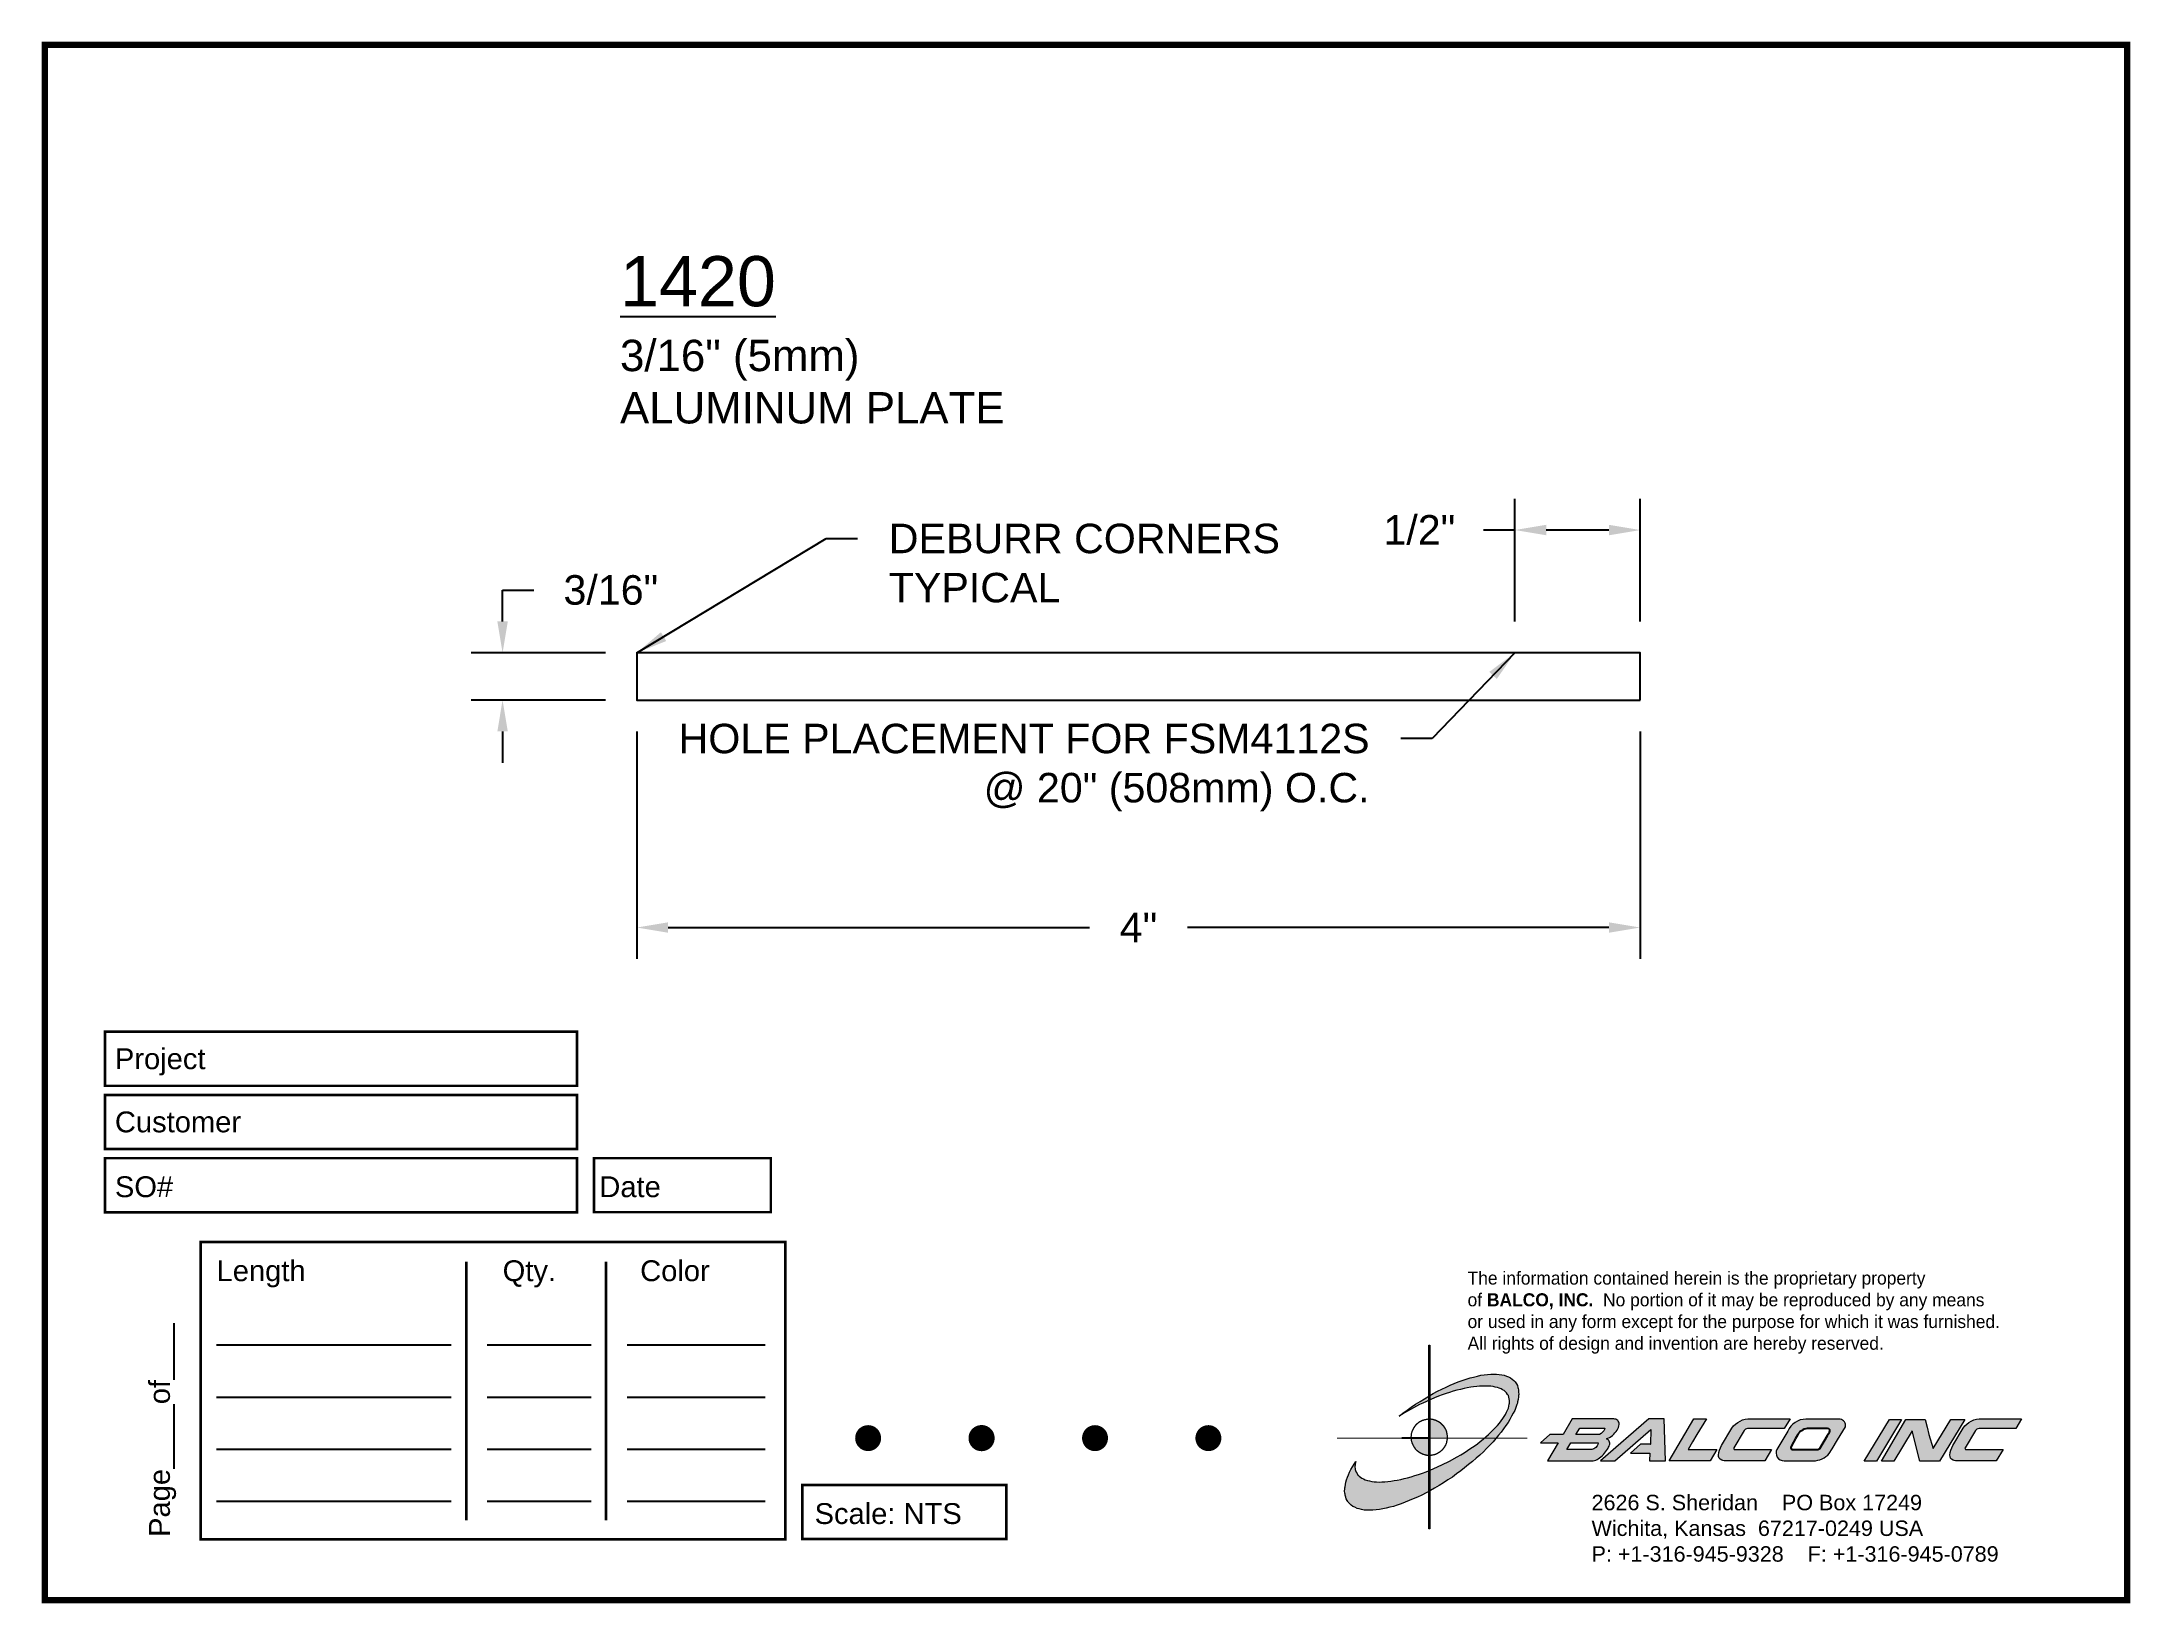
# Paper-space layout 'Breakout' of a CAD drawing. Header units: inches. Extents: x 0 to 10, y 0 to 7.5.
# The model-space entities are those that its viewports show. They can reach past a viewport. Long polylines and large blocks are cut down to what shows.
import ezdxf

# ---------------------------------------------------------------- set-up
doc = ezdxf.new("R2010")
doc.units = ezdxf.units.IN
doc.header["$MEASUREMENT"] = 0
for name, color, linetype in [('Border', 7, 'Continuous'), ('Dimensions', 3, 'Continuous'), ('Metals', 7, 'Continuous'), ('Text', 2, 'Continuous')]:
    doc.layers.add(name, color=color, linetype=linetype)
doc.styles.add('Arial', font='arial.ttf')
doc.styles.add('Copyright', font='ERASDEMI.TTF')
doc.dimstyles.new('Arial', dxfattribs={"dimtxt": 0.1175, "dimasz": 0.125, "dimexe": 0.125, "dimexo": 0.125, "dimgap": 0.125, "dimtad": 0, "dimtih": 1, "dimtoh": 1, "dimdec": 4, "dimzin": 0, "dimdsep": 46, "dimlunit": 4, "dimtxsty": 'Arial', "dimcen": 0.125, "dimadec": 0, "dimazin": 0, "dimtfac": 1, "dimtdec": 4, "dimtofl": 0, "dimtmove": 0, "dimatfit": 3, "dimfxl": 0, "dimfrac": 2, "dimtolj": 1, "dimtzin": 0, "dimarcsym": 0})

# ---------------------------------------------------------------- blocks, each defined once
blk = doc.blocks.new('ACADlogo')
h = blk.add_hatch(color=256)
h.paths.add_polyline_path([(-3.346, 1.223), (-3.351, 1.223), (-3.351, 0.979), (-3.346, 0.982)])
h.paths.add_polyline_path([(-3.346, 0.961), (-3.351, 0.959), (-3.351, 0.868), (-3.346, 0.868)])
h.paths.add_polyline_path([(-3.346, 0.777), (-3.351, 0.777), (-3.351, 0.699), (-3.351, 0.695), (-3.35, 0.695), (-3.346, 0.695)])
h.paths.add_polyline_path([(-3.346, 0.864), (-3.346, 0.868), (-3.35, 0.868), (-3.351, 0.868), (-3.351, 0.777), (-3.346, 0.777), (-3.346, 0.778), (-3.348, 0.778)])
h.paths.add_polyline_path([(-3.346, 0.524), (-3.351, 0.521), (-3.351, 0.342), (-3.346, 0.342)])
h.paths.add_polyline_path([(-3.346, 0.695), (-3.351, 0.695), (-3.351, 0.621), (-3.346, 0.623)])
h.paths.add_polyline_path([(-3.346, 0.623), (-3.351, 0.621), (-3.351, 0.521), (-3.346, 0.524)])
h.paths.add_polyline_path([(-3.346, 0.982), (-3.351, 0.979), (-3.351, 0.959), (-3.346, 0.961)])
h = blk.add_hatch(color=175)
h.paths.add_polyline_path([(-3.518, 0.573), (-3.534, 0.571), (-3.548, 0.569), (-3.562, 0.567), (-3.576, 0.567), (-3.589, 0.566), (-3.602, 0.567), (-3.614, 0.568), (-3.625, 0.569), (-3.636, 0.572), (-3.646, 0.574), (-3.656, 0.577), (-3.664, 0.581), (-3.673, 0.585), (-3.679, 0.589), (-3.685, 0.595), (-3.688, 0.598), (-3.691, 0.6), (-3.695, 0.607), (-3.699, 0.614), (-3.703, 0.621), (-3.704, 0.626), (-3.705, 0.631), (-3.706, 0.637), (-3.706, 0.642), (-3.705, 0.648), (-3.705, 0.653), (-3.703, 0.659), (-3.702, 0.665), (-3.71, 0.652), (-3.717, 0.639), (-3.725, 0.626), (-3.731, 0.613), (-3.737, 0.601), (-3.741, 0.589), (-3.746, 0.577), (-3.749, 0.566), (-3.751, 0.555), (-3.753, 0.544), (-3.754, 0.538), (-3.754, 0.533), (-3.755, 0.523), (-3.754, 0.513), (-3.753, 0.508), (-3.752, 0.503), (-3.75, 0.494), (-3.748, 0.486), (-3.743, 0.477), (-3.74, 0.473), (-3.738, 0.469), (-3.734, 0.465), (-3.73, 0.461), (-3.723, 0.455), (-3.715, 0.449), (-3.706, 0.445), (-3.695, 0.44), (-3.685, 0.437), (-3.674, 0.434), (-3.661, 0.432), (-3.648, 0.431), (-3.634, 0.431), (-3.62, 0.431), (-3.604, 0.433), (-3.588, 0.435), (-3.572, 0.438), (-3.556, 0.441), (-3.538, 0.445), (-3.52, 0.449), (-3.503, 0.456), (-3.483, 0.461), (-3.464, 0.469), (-3.445, 0.477), (-3.426, 0.485), (-3.406, 0.494), (-3.385, 0.503), (-3.364, 0.514), (-3.351, 0.521), (-3.351, 0.621), (-3.364, 0.616), (-3.382, 0.609), (-3.4, 0.603), (-3.418, 0.598), (-3.436, 0.592), (-3.453, 0.587), (-3.47, 0.583), (-3.486, 0.579), (-3.503, 0.576)])
h.paths.add_polyline_path([(-3.215, 0.687), (-3.251, 0.667), (-3.289, 0.649), (-3.327, 0.631), (-3.345, 0.623), (-3.346, 0.623), (-3.346, 0.524), (-3.343, 0.525), (-3.323, 0.537), (-3.302, 0.549), (-3.28, 0.563), (-3.259, 0.577), (-3.238, 0.59), (-3.218, 0.605), (-3.198, 0.62), (-3.179, 0.635), (-3.16, 0.65), (-3.141, 0.665), (-3.123, 0.681), (-3.106, 0.696), (-3.089, 0.712), (-3.074, 0.727), (-3.058, 0.743), (-3.043, 0.759), (-3.03, 0.775), (-3.028, 0.777), (-3.085, 0.777), (-3.091, 0.772), (-3.105, 0.761), (-3.118, 0.75), (-3.134, 0.739), (-3.149, 0.729), (-3.165, 0.718), (-3.182, 0.707), (-3.198, 0.697)])
h.paths.add_polyline_path([(-2.921, 1.009), (-2.922, 1.015), (-2.924, 1.02), (-2.926, 1.029), (-2.931, 1.038), (-2.934, 1.043), (-2.936, 1.047), (-2.94, 1.05), (-2.943, 1.054), (-2.951, 1.06), (-2.959, 1.066), (-2.968, 1.071), (-2.978, 1.075), (-2.989, 1.079), (-3, 1.081), (-3.013, 1.083), (-3.026, 1.084), (-3.04, 1.084), (-3.054, 1.084), (-3.07, 1.083), (-3.085, 1.081), (-3.102, 1.079), (-3.118, 1.075), (-3.136, 1.07), (-3.153, 1.066), (-3.171, 1.06), (-3.191, 1.054), (-3.21, 1.047), (-3.229, 1.039), (-3.248, 1.031), (-3.268, 1.022), (-3.289, 1.012), (-3.31, 1.002), (-3.33, 0.991), (-3.346, 0.982), (-3.346, 0.961), (-3.342, 0.962), (-3.323, 0.971), (-3.305, 0.978), (-3.287, 0.984), (-3.268, 0.991), (-3.251, 0.996), (-3.234, 1.002), (-3.216, 1.007), (-3.199, 1.011), (-3.182, 1.015), (-3.167, 1.018), (-3.15, 1.021), (-3.136, 1.023), (-3.121, 1.025), (-3.107, 1.026), (-3.093, 1.026), (-3.079, 1.027), (-3.067, 1.026), (-3.054, 1.026), (-3.043, 1.025), (-3.032, 1.022), (-3.022, 1.02), (-3.013, 1.016), (-3.004, 1.013), (-2.997, 1.009), (-2.989, 1.005), (-2.983, 0.999), (-2.98, 0.996), (-2.978, 0.994), (-2.973, 0.987), (-2.969, 0.981), (-2.967, 0.973), (-2.965, 0.965), (-2.964, 0.957), (-2.964, 0.949), (-2.964, 0.944), (-2.965, 0.94), (-2.967, 0.93), (-2.969, 0.921), (-2.973, 0.911), (-2.978, 0.901), (-2.983, 0.891), (-2.989, 0.881), (-2.996, 0.871), (-3.004, 0.86), (-3.012, 0.849), (-3.021, 0.838), (-3.032, 0.827), (-3.042, 0.816), (-3.053, 0.805), (-3.065, 0.794), (-3.077, 0.783), (-3.085, 0.777), (-3.028, 0.777), (-3.016, 0.791), (-3.004, 0.806), (-2.992, 0.822), (-2.981, 0.837), (-2.971, 0.852), (-2.962, 0.866), (-2.954, 0.882), (-2.946, 0.896), (-2.939, 0.91), (-2.934, 0.924), (-2.929, 0.938), (-2.926, 0.944), (-2.925, 0.951), (-2.922, 0.963), (-2.92, 0.975), (-2.92, 0.982), (-2.919, 0.987), (-2.92, 0.999), (-2.92, 1.005)])
h.paths.add_polyline_path([(-3.372, 0.966), (-3.393, 0.953), (-3.415, 0.94), (-3.435, 0.925), (-3.455, 0.911), (-3.475, 0.897), (-3.494, 0.882), (-3.468, 0.898), (-3.439, 0.915), (-3.41, 0.93), (-3.396, 0.938), (-3.38, 0.945), (-3.351, 0.959), (-3.351, 0.979)])
h = blk.add_hatch(color=256)
h.paths.add_polyline_path([(-3.268, 0.814), (-3.27, 0.819), (-3.273, 0.824), (-3.276, 0.828), (-3.279, 0.833), (-3.282, 0.837), (-3.286, 0.841), (-3.29, 0.845), (-3.294, 0.849), (-3.298, 0.852), (-3.303, 0.855), (-3.308, 0.858), (-3.313, 0.86), (-3.318, 0.863), (-3.323, 0.864), (-3.328, 0.866), (-3.334, 0.867), (-3.339, 0.868), (-3.345, 0.868), (-3.346, 0.868), (-3.346, 0.777), (-3.335, 0.777), (-3.262, 0.777), (-3.262, 0.781), (-3.262, 0.787), (-3.263, 0.792), (-3.264, 0.798), (-3.265, 0.803), (-3.266, 0.808)])
h.paths.add_polyline_path([(-3.351, 0.777), (-3.436, 0.777), (-3.435, 0.773), (-3.435, 0.768), (-3.434, 0.762), (-3.432, 0.757), (-3.431, 0.752), (-3.428, 0.747), (-3.426, 0.742), (-3.423, 0.737), (-3.42, 0.732), (-3.417, 0.728), (-3.414, 0.723), (-3.41, 0.719), (-3.406, 0.716), (-3.401, 0.712), (-3.397, 0.709), (-3.392, 0.706), (-3.387, 0.704), (-3.382, 0.701), (-3.377, 0.699), (-3.372, 0.698), (-3.367, 0.696), (-3.361, 0.695), (-3.356, 0.695), (-3.351, 0.695)])
h.paths.add_polyline_path([(-3.346, 0.868), (-3.35, 0.868), (-3.351, 0.868), (-3.351, 0.777), (-3.346, 0.777)])
h = blk.add_hatch(color=256)
h.paths.add_polyline_path([(-2.438, 0.844, 0.412988), (-2.461, 0.869), (-2.663, 0.869), (-2.707, 0.794), (-2.771, 0.794), (-2.815, 0.755), (-2.73, 0.755), (-2.781, 0.668), (-2.563, 0.668, 0.107996), (-2.538, 0.677, 0.108939), (-2.494, 0.724, 0.080345), (-2.483, 0.745, 0.419497), (-2.499, 0.773, 0.149928), (-2.447, 0.815, 0.134283)])
h.paths.add_polyline_path([(-2.507, 0.821, -0.209012), (-2.532, 0.794), (-2.538, 0.794), (-2.646, 0.794), (-2.627, 0.825), (-2.51, 0.825, -0.56619)], flags=16)
h.paths.add_polyline_path([(-2.538, 0.75, -0.241309), (-2.569, 0.722), (-2.688, 0.722), (-2.669, 0.755), (-2.541, 0.755, -0.56619)], flags=16)
for points in [[(-2.285, 0.819), (-2.287, 0.748), (-2.335, 0.748), (-2.383, 0.705), (-2.29, 0.705), (-2.292, 0.668), (-2.215, 0.668), (-2.221, 0.869), (-2.295, 0.869), (-2.527, 0.668), (-2.458, 0.668)], [(-2.018, 0.869), (-2.079, 0.869), (-2.198, 0.668), (-2, 0.668), (-1.968, 0.722), (-2.107, 0.722), (-2.085, 0.759), (-2.064, 0.794)], [(-1.617, 0.869), (-1.807, 0.869, 0.270182), (-1.896, 0.825), (-1.946, 0.742, 0.109019), (-1.961, 0.695, 0.340665), (-1.945, 0.672, 0.129907), (-1.923, 0.668), (-1.738, 0.668), (-1.706, 0.722), (-1.878, 0.722), (-1.882, 0.722, -0.601242), (-1.887, 0.731), (-1.838, 0.813, -0.253048), (-1.821, 0.823), (-1.645, 0.823)], [(-1.083, 0.867), (-1.14, 0.867), (-1.261, 0.667), (-1.26, 0.667), (-1.202, 0.667)], [(-0.96, 0.83), (-0.969, 0.867), (-1.061, 0.867), (-1.179, 0.667), (-1.12, 0.667), (-1.031, 0.812), (-0.995, 0.667), (-0.9, 0.667), (-0.778, 0.867), (-0.846, 0.867), (-0.931, 0.727), (-0.951, 0.795)], [(-0.507, 0.869), (-0.697, 0.869, 0.270182), (-0.786, 0.825), (-0.836, 0.742, 0.109019), (-0.85, 0.695, 0.340665), (-0.835, 0.672, 0.129907), (-0.812, 0.668), (-0.628, 0.668), (-0.595, 0.722), (-0.768, 0.722), (-0.772, 0.722, -0.601242), (-0.777, 0.731), (-0.728, 0.813, -0.253048), (-0.71, 0.823), (-0.534, 0.823)], [(-3.346, 0.623), (-3.351, 0.621), (-3.351, 0.521), (-3.346, 0.524)]]:
    blk.add_hatch(color=256).paths.add_polyline_path(points)
h = blk.add_hatch(color=256)
h.paths.add_polyline_path([(-1.377, 0.868), (-1.383, 0.868), (-1.383, 0.868), (-1.44, 0.868), (-1.492, 0.868), (-1.541, 0.868, 0.297712), (-1.628, 0.811), (-1.68, 0.723, 0.585116), (-1.646, 0.668), (-1.506, 0.668, 0.210586), (-1.429, 0.703), (-1.415, 0.726), (-1.389, 0.769), (-1.352, 0.831, 0.4352)])
h.paths.add_polyline_path([(-1.437, 0.823, -0.603783), (-1.428, 0.805), (-1.431, 0.801), (-1.434, 0.796), (-1.438, 0.789), (-1.474, 0.728, -0.229001), (-1.489, 0.722), (-1.494, 0.722), (-1.501, 0.722), (-1.597, 0.722), (-1.604, 0.722, -0.492401), (-1.613, 0.734), (-1.601, 0.757), (-1.591, 0.775), (-1.582, 0.791, -0.238368), (-1.535, 0.823)], flags=16)
for q in [(-3.48, 0.777), (-3.351, 0.642)]:
    blk.add_line((-3.351, 0.777), q)
at = {"color": 7, "lineweight": 0}
for points in [[(-3.351, 1.223), (-3.346, 1.223), (-3.346, 0.342), (-3.351, 0.342), (-3.351, 1.223)], [(-2.292, 0.668), (-2.215, 0.668), (-2.221, 0.869), (-2.295, 0.869), (-2.527, 0.668), (-2.458, 0.668), (-2.285, 0.819), (-2.287, 0.748), (-2.286, 0.748), (-2.335, 0.748), (-2.383, 0.705), (-2.29, 0.705), (-2.292, 0.668), (-2.292, 0.668)], [(-2.198, 0.668), (-2.079, 0.869), (-2.018, 0.869), (-2.064, 0.794), (-2.085, 0.759), (-2.107, 0.722), (-1.968, 0.722), (-2, 0.668), (-2.198, 0.668), (-2.198, 0.668)], [(-1.383, 0.868), (-1.383, 0.868)], [(-1.261, 0.667), (-1.14, 0.867), (-1.083, 0.867), (-1.202, 0.667), (-1.26, 0.667), (-1.261, 0.667), (-1.261, 0.667)], [(-0.9, 0.667), (-0.995, 0.667), (-1.031, 0.812), (-1.12, 0.667), (-1.179, 0.667), (-1.061, 0.867), (-0.969, 0.867), (-0.96, 0.83), (-0.951, 0.795), (-0.931, 0.727), (-0.846, 0.867), (-0.778, 0.867), (-0.9, 0.667), (-0.9, 0.667)]]:
    blk.add_lwpolyline(points, dxfattribs=at)
at = {"color": 175, "lineweight": 0}
blk.add_lwpolyline([(-2.926, 1.029), (-2.924, 1.02), (-2.922, 1.015), (-2.921, 1.009), (-2.92, 1.005), (-2.92, 0.999), (-2.919, 0.987), (-2.92, 0.982), (-2.92, 0.975), (-2.922, 0.963), (-2.925, 0.951), (-2.926, 0.944), (-2.929, 0.938), (-2.934, 0.924), (-2.939, 0.91), (-2.946, 0.896), (-2.954, 0.882), (-2.962, 0.866), (-2.971, 0.852), (-2.981, 0.837), (-2.992, 0.822), (-3.004, 0.806), (-3.016, 0.791), (-3.03, 0.775), (-3.043, 0.759), (-3.058, 0.743), (-3.074, 0.727), (-3.089, 0.712), (-3.106, 0.696), (-3.123, 0.681), (-3.141, 0.665), (-3.16, 0.65), (-3.179, 0.635), (-3.198, 0.62), (-3.218, 0.605), (-3.238, 0.59), (-3.259, 0.577), (-3.28, 0.563), (-3.302, 0.549), (-3.323, 0.537), (-3.343, 0.525), (-3.364, 0.514), (-3.385, 0.503), (-3.406, 0.494), (-3.426, 0.485), (-3.445, 0.477), (-3.464, 0.469), (-3.483, 0.461), (-3.503, 0.456), (-3.52, 0.449), (-3.538, 0.445), (-3.556, 0.441), (-3.572, 0.438), (-3.588, 0.435), (-3.604, 0.433), (-3.62, 0.431), (-3.634, 0.431), (-3.648, 0.431), (-3.661, 0.432), (-3.674, 0.434), (-3.685, 0.437), (-3.695, 0.44), (-3.706, 0.445), (-3.715, 0.449), (-3.723, 0.455), (-3.73, 0.461), (-3.734, 0.465), (-3.738, 0.469), (-3.74, 0.473), (-3.743, 0.477), (-3.748, 0.486), (-3.75, 0.494), (-3.752, 0.503), (-3.753, 0.508), (-3.754, 0.513), (-3.755, 0.523), (-3.754, 0.533), (-3.754, 0.538), (-3.753, 0.544), (-3.751, 0.555), (-3.749, 0.566), (-3.746, 0.577), (-3.741, 0.589), (-3.737, 0.601), (-3.731, 0.613), (-3.725, 0.626), (-3.717, 0.639), (-3.71, 0.652), (-3.702, 0.665), (-3.703, 0.659), (-3.705, 0.653), (-3.705, 0.648), (-3.706, 0.642), (-3.706, 0.637), (-3.705, 0.631), (-3.704, 0.626), (-3.703, 0.621), (-3.699, 0.614), (-3.695, 0.607), (-3.691, 0.6), (-3.688, 0.598), (-3.685, 0.595), (-3.679, 0.589), (-3.673, 0.585), (-3.664, 0.581), (-3.656, 0.577), (-3.646, 0.574), (-3.636, 0.572), (-3.625, 0.569), (-3.614, 0.568), (-3.602, 0.567), (-3.589, 0.566), (-3.576, 0.567), (-3.562, 0.567), (-3.548, 0.569), (-3.534, 0.571), (-3.518, 0.573), (-3.503, 0.576), (-3.486, 0.579), (-3.47, 0.583), (-3.453, 0.587), (-3.436, 0.592), (-3.418, 0.598), (-3.4, 0.603), (-3.382, 0.609), (-3.364, 0.616), (-3.345, 0.623), (-3.327, 0.631), (-3.289, 0.649), (-3.251, 0.667), (-3.215, 0.687), (-3.198, 0.697), (-3.182, 0.707), (-3.165, 0.718), (-3.149, 0.729), (-3.134, 0.739), (-3.118, 0.75), (-3.105, 0.761), (-3.091, 0.772), (-3.077, 0.783), (-3.065, 0.794), (-3.053, 0.805), (-3.042, 0.816), (-3.032, 0.827), (-3.021, 0.838), (-3.012, 0.849), (-3.004, 0.86), (-2.996, 0.871), (-2.989, 0.881), (-2.983, 0.891), (-2.978, 0.901), (-2.973, 0.911), (-2.969, 0.921), (-2.967, 0.93), (-2.965, 0.94), (-2.964, 0.944), (-2.964, 0.949), (-2.964, 0.957), (-2.965, 0.965), (-2.967, 0.973), (-2.969, 0.981), (-2.973, 0.987), (-2.978, 0.994), (-2.98, 0.996), (-2.983, 0.999), (-2.989, 1.005), (-2.997, 1.009), (-3.004, 1.013), (-3.013, 1.016), (-3.022, 1.02), (-3.032, 1.022), (-3.043, 1.025), (-3.054, 1.026), (-3.067, 1.026), (-3.079, 1.027), (-3.093, 1.026), (-3.107, 1.026), (-3.121, 1.025), (-3.136, 1.023), (-3.15, 1.021), (-3.167, 1.018), (-3.182, 1.015), (-3.199, 1.011), (-3.216, 1.007), (-3.234, 1.002), (-3.251, 0.996), (-3.268, 0.991), (-3.287, 0.984), (-3.305, 0.978), (-3.323, 0.971), (-3.342, 0.962), (-3.38, 0.945), (-3.396, 0.938), (-3.41, 0.93), (-3.439, 0.915), (-3.468, 0.898), (-3.494, 0.882), (-3.475, 0.897), (-3.455, 0.911), (-3.435, 0.925), (-3.415, 0.94), (-3.393, 0.953), (-3.372, 0.966), (-3.351, 0.979), (-3.33, 0.991), (-3.31, 1.002), (-3.289, 1.012), (-3.268, 1.022), (-3.248, 1.031), (-3.229, 1.039), (-3.21, 1.047), (-3.191, 1.054), (-3.171, 1.06), (-3.153, 1.066), (-3.136, 1.07), (-3.118, 1.075), (-3.102, 1.079), (-3.085, 1.081), (-3.07, 1.083), (-3.054, 1.084), (-3.04, 1.084), (-3.026, 1.084), (-3.013, 1.083), (-3, 1.081), (-2.989, 1.079), (-2.978, 1.075), (-2.968, 1.071), (-2.959, 1.066), (-2.951, 1.06), (-2.943, 1.054), (-2.94, 1.05), (-2.936, 1.047), (-2.934, 1.043), (-2.931, 1.038), (-2.926, 1.029), (-2.926, 1.029)], dxfattribs=at)
at = {"color": 7, "lineweight": 0, "const_width": 0.0064}
blk.add_lwpolyline([(-3.262, 0.781), (-3.262, 0.787), (-3.263, 0.792), (-3.264, 0.798), (-3.265, 0.803), (-3.266, 0.808), (-3.268, 0.814), (-3.27, 0.819), (-3.273, 0.824), (-3.276, 0.828), (-3.279, 0.833), (-3.282, 0.837), (-3.286, 0.841), (-3.29, 0.845), (-3.294, 0.849), (-3.298, 0.852), (-3.303, 0.855), (-3.308, 0.858), (-3.313, 0.86), (-3.318, 0.863), (-3.323, 0.864), (-3.328, 0.866), (-3.334, 0.867), (-3.339, 0.868), (-3.345, 0.868), (-3.35, 0.868), (-3.356, 0.868), (-3.361, 0.867), (-3.367, 0.866), (-3.372, 0.865), (-3.377, 0.863), (-3.382, 0.862), (-3.387, 0.859), (-3.392, 0.857), (-3.397, 0.854), (-3.401, 0.851), (-3.406, 0.847), (-3.41, 0.843), (-3.414, 0.839), (-3.417, 0.835), (-3.42, 0.831), (-3.423, 0.826), (-3.426, 0.821), (-3.428, 0.816), (-3.431, 0.811), (-3.432, 0.806), (-3.434, 0.801), (-3.435, 0.795), (-3.435, 0.79), (-3.436, 0.784), (-3.436, 0.779), (-3.435, 0.773), (-3.435, 0.768), (-3.434, 0.762), (-3.432, 0.757), (-3.431, 0.752), (-3.428, 0.747), (-3.426, 0.742), (-3.423, 0.737), (-3.42, 0.732), (-3.417, 0.728), (-3.414, 0.723), (-3.41, 0.719), (-3.406, 0.716), (-3.401, 0.712), (-3.397, 0.709), (-3.392, 0.706), (-3.387, 0.704), (-3.382, 0.701), (-3.377, 0.699), (-3.372, 0.698), (-3.367, 0.696), (-3.361, 0.695), (-3.356, 0.695), (-3.35, 0.695), (-3.345, 0.695), (-3.339, 0.695), (-3.334, 0.696), (-3.328, 0.697), (-3.323, 0.698), (-3.318, 0.7), (-3.313, 0.702), (-3.308, 0.705), (-3.303, 0.708), (-3.298, 0.711), (-3.294, 0.714), (-3.29, 0.718), (-3.286, 0.721), (-3.282, 0.726), (-3.279, 0.73), (-3.276, 0.734), (-3.273, 0.739), (-3.27, 0.744), (-3.268, 0.749), (-3.266, 0.754), (-3.265, 0.76), (-3.264, 0.765), (-3.263, 0.77), (-3.262, 0.776), (-3.262, 0.781)], dxfattribs=at)
at = {"color": 7, "lineweight": 0}
for points in [[(-2.447, 0.815, 0.130368), (-2.438, 0.843, 0.448367), (-2.463, 0.869), (-2.663, 0.869), (-2.707, 0.794), (-2.771, 0.794), (-2.815, 0.755), (-2.73, 0.755), (-2.781, 0.668), (-2.563, 0.668, 0.107996), (-2.538, 0.677, 0.108939), (-2.494, 0.724, 0.077395), (-2.484, 0.744, 0.430878), (-2.499, 0.773, 0.149928)], [(-2.507, 0.821, -0.209012), (-2.532, 0.794), (-2.538, 0.794), (-2.646, 0.794), (-2.627, 0.825), (-2.512, 0.825), (-2.509, 0.825, -0.531288)], [(-1.838, 0.813), (-1.887, 0.731, 0.587385), (-1.882, 0.722), (-1.878, 0.722), (-1.706, 0.722), (-1.738, 0.668), (-1.923, 0.668, -0.129907), (-1.945, 0.672, -0.349839), (-1.961, 0.696, -0.107341), (-1.946, 0.742), (-1.896, 0.825, -0.270182), (-1.807, 0.869), (-1.617, 0.869), (-1.645, 0.823), (-1.821, 0.823, 0.252436)], [(-1.68, 0.723, 0.585116), (-1.646, 0.668), (-1.506, 0.668, 0.210586), (-1.429, 0.703), (-1.415, 0.726), (-1.389, 0.769), (-1.352, 0.831, 0.4352), (-1.377, 0.868), (-1.383, 0.868), (-1.383, 0.868), (-1.44, 0.868), (-1.492, 0.868), (-1.541, 0.868, 0.297712), (-1.628, 0.811)], [(-0.728, 0.813), (-0.777, 0.731, 0.587385), (-0.772, 0.722), (-0.768, 0.722), (-0.595, 0.722), (-0.628, 0.668), (-0.812, 0.668, -0.129907), (-0.835, 0.672, -0.349839), (-0.85, 0.696, -0.107341), (-0.836, 0.742), (-0.786, 0.825, -0.270182), (-0.697, 0.869), (-0.507, 0.869), (-0.534, 0.823), (-0.71, 0.823, 0.252436)], [(-2.569, 0.722), (-2.688, 0.722), (-2.669, 0.755), (-2.543, 0.755), (-2.54, 0.755, -0.531288), (-2.538, 0.75, -0.241309)]]:
    blk.add_lwpolyline(points, format="xyb", close=True, dxfattribs=at)
blk.add_lwpolyline([(-1.437, 0.823), (-1.535, 0.823, 0.238368), (-1.582, 0.791), (-1.591, 0.775), (-1.601, 0.757), (-1.613, 0.734, 0.490298), (-1.604, 0.722), (-1.597, 0.722), (-1.501, 0.722), (-1.494, 0.722), (-1.489, 0.722, 0.229001), (-1.474, 0.728), (-1.438, 0.789), (-1.434, 0.796), (-1.431, 0.801), (-1.428, 0.805, 0.603783)], format="xyb", close=True)
blk.add_lwpolyline([(-2.879, 0.777, 0.00455, 0.00455, 0), (-3.791, 0.777, 0.00183, 0.00183, 0), (-3.791, 0.777, 0.00183, 0.00183, 0)], format="xyseb", dxfattribs=at)
blk = doc.blocks.new('EJCcornerDetailSheet')
at = {"layer": 'Border', "color": 253}
for p, q in [((0.823, 1.224), (1.95, 1.224)), ((2.122, 1.224), (2.622, 1.224)), ((2.794, 1.224), (3.457, 1.224)), ((0.823, 0.974), (1.95, 0.974)), ((2.122, 0.974), (2.622, 0.974)), ((2.794, 0.974), (3.457, 0.974)), ((0.823, 0.724), (1.95, 0.724)), ((2.122, 0.724), (2.622, 0.724)), ((2.794, 0.724), (3.457, 0.724)), ((0.823, 0.474), (1.95, 0.474)), ((2.122, 0.474), (2.622, 0.474)), ((2.794, 0.474), (3.457, 0.474))]:
    blk.add_line(p, q, dxfattribs=at)
at = {"layer": 'Border'}
for points, const_width in [([(0, 7.461), (9.993, 7.461), (9.993, 0), (0, 0)], 0.03), ([(0.289, 2.727), (2.554, 2.727), (2.554, 2.467), (0.289, 2.467)], 0.0125), ([(0.289, 2.423), (2.554, 2.423), (2.554, 2.164), (0.289, 2.164)], 0.0125), ([(0.289, 2.12), (2.554, 2.12), (2.554, 1.86), (0.289, 1.86)], 0.0125), ([(2.636, 1.861), (2.636, 2.12), (3.484, 2.12), (3.484, 1.861)], 0.0125), ([(3.554, 0.292), (0.747, 0.292), (0.747, 1.718), (3.554, 1.718)], 0.0125), ([(3.635, 0.552), (4.614, 0.552), (4.614, 0.293), (3.635, 0.293)], 0.0125)]:
    blk.add_lwpolyline(points, close=True, dxfattribs=dict(at, const_width=const_width))
at = {"layer": 'Border', "const_width": 0.0125}
for points in [[(2.022, 1.623), (2.022, 0.382)], [(2.693, 1.623), (2.693, 0.382)]]:
    blk.add_lwpolyline(points, dxfattribs=at)
at = {"layer": 'Border', "color": 175, "const_width": 0.0625}
for points in [[(3.92, 0.777, 1), (3.982, 0.777, 1)], [(4.464, 0.777, 1), (4.527, 0.777, 1)], [(5.009, 0.777, 1), (5.071, 0.777, 1)], [(5.553, 0.777, 1), (5.615, 0.777, 1)]]:
    blk.add_lwpolyline(points, format="xyb", close=True, dxfattribs=at)
at = {"layer": 'Border'}
blk.add_blockref('ACADlogo', (9.993, 0), dxfattribs=at)
at = {"insert": (6.828, 1.576), "char_height": 0.0625, "width": 50.295, "attachment_point": 1, "style": 'Copyright'}
blk.add_mtext('The information contained herein is the proprietary property\\Pof {\\fEras Bold ITC|b0|i0|c0|p34;BALCO, INC.}  No portion of it may be reproduced by any means\\Por used in any form except for the purpose for which it was furnished.\\PAll rights of design and invention are hereby reserved.', dxfattribs=at)
at = {"layer": 'Border', "style": 'Arial'}
for s, p in [('Project', (0.336, 2.547)), ('Customer', (0.336, 2.244)), ('SO#', (0.336, 1.933)), ('Date', (2.661, 1.933)), ('Length', (0.824, 1.53)), ('Qty.', (2.197, 1.53)), ('Color', (2.857, 1.53)), ('Scale: NTS', (3.694, 0.365))]:
    blk.add_text(s, height=0.1, dxfattribs=at).set_placement(p)
blk.add_text('Page%%u        %%uof%%u       ', height=0.1, rotation=90, dxfattribs=at).set_placement((0.6, 0.303))
at = {"layer": 'Border', "insert": (7.423, 0.505), "char_height": 0.074, "width": 2.3438, "attachment_point": 1, "style": 'Arial'}
blk.add_mtext('2626 S. Sheridan    PO Box 17249\\PWichita, Kansas  67217-0249 USA \\PP: +1-316-945-9328    F: +1-316-945-0789', dxfattribs=at)
blk = doc.blocks.new('PLATE')
blk.add_lwpolyline([(4, 0), (4, 0.188), (0, 0.188), (0, 0)], close=True)
blk = doc.blocks.new('*D15')
at = {"layer": 'Defpoints', "color": 0}
for p in [(20.8581, 4.1032), (24.8581, 4.1032), (24.8581, 3.1968)]:
    blk.add_point(p, dxfattribs=at)
at = {"layer": 'Dimensions', "color": 0, "lineweight": -2}
for p, q in [((20.8581, 3.9782), (20.8581, 3.0718)), ((24.8581, 3.9782), (24.8581, 3.0718)), ((20.9831, 3.1968), (22.6632, 3.1968)), ((24.7331, 3.1968), (23.053, 3.1968))]:
    blk.add_line(p, q, dxfattribs=at)
at = {"layer": 'Dimensions', "color": 0}
for points in [[(20.9831, 3.2176), (20.9831, 3.176), (20.8581, 3.1968)], [(24.7331, 3.2176), (24.7331, 3.176), (24.8581, 3.1968)]]:
    blk.add_solid(points, dxfattribs=at)
at = {"layer": 'Dimensions', "color": 0, "insert": (22.8581, 3.1968), "char_height": 0.1175, "attachment_point": 5, "style": 'Arial'}
blk.add_mtext('\\A1;4"', dxfattribs=at)
blk = doc.blocks.new('*D16')
at = {"layer": 'Defpoints', "color": 0}
for p in [(20.3232, 4.2912), (20.8581, 4.2912), (20.8581, 4.1032)]:
    blk.add_point(p, dxfattribs=at)
at = {"layer": 'Dimensions', "color": 0, "lineweight": -2}
for p, q in [((20.3232, 4.4162), (20.3232, 4.5412)), ((20.3232, 4.5412), (20.4482, 4.5412)), ((20.7331, 4.2912), (20.1982, 4.2912)), ((20.7331, 4.1032), (20.1982, 4.1032)), ((20.3232, 3.9782), (20.3232, 3.8532))]:
    blk.add_line(p, q, dxfattribs=at)
at = {"layer": 'Dimensions', "color": 0}
for points in [[(20.3024, 4.4162), (20.344, 4.4162), (20.3232, 4.2912)], [(20.3024, 3.9782), (20.344, 3.9782), (20.3232, 4.1032)]]:
    blk.add_solid(points, dxfattribs=at)
at = {"layer": 'Dimensions', "color": 0, "insert": (20.7548, 4.5412), "char_height": 0.1175, "attachment_point": 5, "style": 'Arial'}
blk.add_mtext('\\A1;3/16"', dxfattribs=at)
blk = doc.blocks.new('*D20')
at = {"color": 0, "lineweight": -2}
for p, q in [((24.3581, 4.4162), (24.3581, 4.9055)), ((24.8581, 4.4162), (24.8581, 4.9055)), ((24.3581, 4.7805), (24.2331, 4.7805)), ((24.7331, 4.7805), (24.4831, 4.7805))]:
    blk.add_line(p, q, dxfattribs=at)
at = {"color": 0}
for points in [[(24.4831, 4.8014), (24.4831, 4.7597), (24.3581, 4.7805)], [(24.7331, 4.8014), (24.7331, 4.7597), (24.8581, 4.7805)]]:
    blk.add_solid(points, dxfattribs=at)
at = {"layer": 'Defpoints', "color": 0}
for p in [(24.3581, 4.7805), (24.3581, 4.2912), (24.8581, 4.2912)]:
    blk.add_point(p, dxfattribs=at)
at = {"color": 0, "insert": (23.9776, 4.7805), "char_height": 0.1175, "attachment_point": 5, "style": 'Arial'}
blk.add_mtext('\\A1;1/2"', dxfattribs=at)

msp = doc.modelspace()

# ---------------------------------------------------------------- block references
at = {"layer": 'Metals'}
msp.add_blockref('PLATE', (20.85806, 4.10319), dxfattribs=at)

# ---------------------------------------------------------------- texts
at = {"layer": 'Text', "insert": (20.7913, 5.87199), "char_height": 0.2, "width": 4.5, "attachment_point": 1, "style": 'Arial'}
msp.add_mtext('{\\L1420\\P\\H0.625x;\\l3/16" (5mm)\\PALUMINUM PLATE}', dxfattribs=at)
at = {"layer": 'Text', "char_height": 0.1175, "style": 'Arial'}
for s, insert, attachment_point in [('DEBURR CORNERS\\PTYPICAL', (21.86255, 4.80577), 1), ('HOLE PLACEMENT FOR FSM4112S\\P@ 20" (508mm) O.C.', (23.7791, 4.00867), 3)]:
    msp.add_mtext(s, dxfattribs=dict(at, insert=insert, attachment_point=attachment_point))

# ---------------------------------------------------------------- dimensions: what is measured, and where the dimension line sits
dim = msp.add_linear_dim(base=(24.35806, 4.78055), p1=(24.85806, 4.29119), p2=(24.35806, 4.29119), dimstyle='Arial')
dim.commit()
dim.dimension.update_dxf_attribs({"geometry": '*D20', "text_midpoint": (23.97762, 4.78055)})
at = {"layer": 'Dimensions'}
dim = msp.add_linear_dim(base=(20.32321, 4.29119), p1=(20.85806, 4.10319), p2=(20.85806, 4.29119), angle=90, dimstyle='Arial', dxfattribs=at)
dim.commit()
dim.dimension.update_dxf_attribs({"geometry": '*D16', "text_midpoint": (20.75479, 4.54119)})
dim = msp.add_linear_dim(base=(24.85806, 3.1968), p1=(20.85806, 4.10319), p2=(24.85806, 4.10319), dimstyle='Arial', dxfattribs=at)
dim.commit()
dim.dimension.update_dxf_attribs({"geometry": '*D15', "text_midpoint": (22.85806, 3.1968), "dimtype": 160})

# ---------------------------------------------------------------- leaders
at = {"layer": 'Text', "annotation_type": 0, "has_hookline": 1, "hookline_direction": 0, "text_width": 1.53832}
msp.add_leader([(20.85806, 4.29119), (21.61255, 4.74702), (21.73755, 4.74702)], dimstyle='Arial', override={"dimgap": 0.125, "dimtad": 0}, dxfattribs=at)
at = {"layer": 'Text', "annotation_type": 0, "has_hookline": 1, "hookline_direction": 1, "text_width": 2.73304}
msp.add_leader([(24.35806, 4.29119), (24.0291, 3.94992), (23.9041, 3.94992)], dimstyle='Arial', dxfattribs=at)

psp = doc.layouts.new('Breakout')

# ---------------------------------------------------------------- block references
at = {"layer": 'Border'}
psp.add_blockref('EJCcornerDetailSheet', (0, 0), dxfattribs=at)

# ---------------------------------------------------------------- viewports
psp.add_viewport(center=(4.997, 3.73), size=(9.993, 7.46063), view_center_point=(22.64906, 3.615), view_height=6.1963126, dxfattribs=at)

doc.saveas('drawing.dxf')
